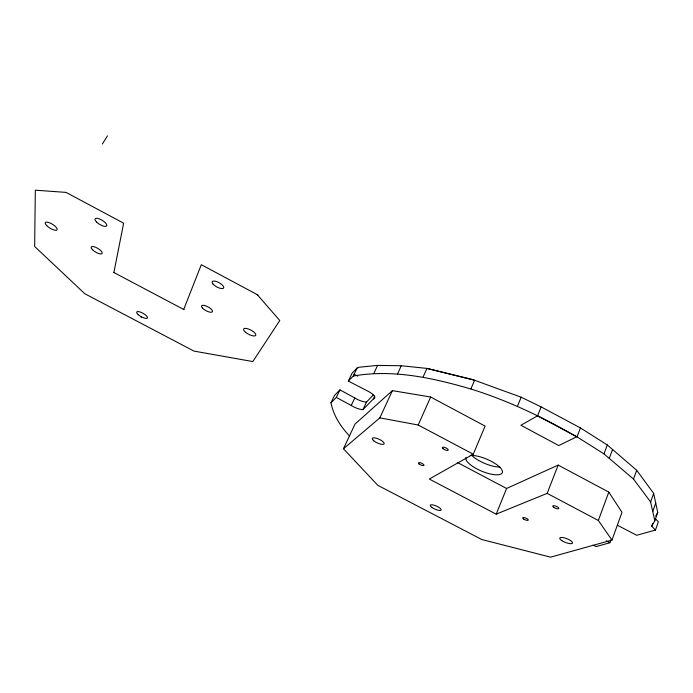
<?xml version="1.0" encoding="UTF-8"?>
<svg xmlns="http://www.w3.org/2000/svg" width="693" height="693" viewBox="0 0 693 693"><rect width="100%" height="100%" fill="white"/><g stroke="black" fill="none" stroke-linecap="round" stroke-linejoin="round"><path stroke-width="1.04" d="M113.886 272.522L123.631 223.181L66.078 192.403L35.334 190.185L34.65 246.465L84.789 293.728L193.962 351.091L252.824 361.564L279.773 320.538L257.302 294.655M141.225 317.585L141.407 316.926M617.42 525.242L636.72 535.282L655.483 530.058L658.35 521.803L655.387 518.667M655.483 530.058L651.749 526.16L652.719 523.406M651.749 526.16L654.807 520.824L657.735 512.448L653.655 493.381L636.694 470.287L607.311 444.967L580.457 427.936L541.138 406.912L521.179 397.21L472.704 379.573L426.957 368.407L401.299 365.748L377.607 365.402L358.705 367.273L357.068 368.07L352.079 373.215L348.336 381.063L368.191 391.32A9.598 3.335 25.1 0 1 373.354 398.943L362.941 409.624A10.516 3.543 25.2 0 1 351.238 405.457L336.322 397.418L330.977 402.789C333.48 415.523 340.696 426.793 349.618 436.036M652.754 511.573L655.734 503.075M654.807 520.824L650.623 501.992L653.655 493.381M592.732 545.157L596.292 546.534L609.892 542.749L610.931 539.864M650.623 501.992L633.523 479.088L636.694 470.287M611.962 540.09L621.993 512.318L608.8 492.108L558.177 465.09L506.592 488.478L496.197 514.163L429.296 479.045L473.258 454.201L485.1 426.091L430.656 397.028L392.385 390.644L354.989 424.133L343.459 448.752L377.806 485.325L481.67 539.483L550.554 557.155L611.962 540.09L598.345 520.495L547.158 493.364L496.197 514.163M598.345 520.495L608.8 492.108M609.268 458.394L612.577 449.506M633.523 479.088L603.967 453.872L607.311 444.967M603.967 453.872L577.009 436.85L580.457 427.936M547.158 493.364L558.177 465.09M183.697 309.459L201.308 264.717L257.891 294.975M348.336 381.063L353.274 376.03C392.862 369.031 432.891 377.936 470.85 388.981C508.021 400.545 543.026 417.316 576.637 436.824L558.783 445.564L520.902 425.277L537.551 415.8L541.138 406.912M517.524 406.072L521.179 397.21M470.85 388.981L474.61 380.266L426.957 368.407L423.128 376.897M343.459 448.752L379.851 417.87L418.191 425.008L430.656 397.028M379.851 417.87L392.385 390.644M397.453 374.081L401.299 365.748M373.354 398.943L374.714 396.015M362.941 409.624L366.484 402.061L373.232 395.036M373.778 373.553L377.607 365.402M351.238 405.457L354.807 397.921A10.482 3.604 25.2 0 0 366.484 402.061M353.274 376.03L357.068 368.07M330.977 402.789L334.537 395.382L339.925 389.89L354.807 397.921M336.322 397.418L339.925 389.89M655.673 516.077L657.735 512.448M102.399 143.988L107.45 135.845M353.967 374.194L357.735 376.143M113.574 272.358L184.087 309.667M457.389 462.491L506.592 488.478M418.191 425.008L473.258 454.201M537.551 415.8L577.009 436.85M606.228 540.774L609.892 542.749M499.939 467.091A19.664 6.627 22.7 0 1 471.448 455.11M470.244 455.44A19.725 6.514 22.8 0 1 499.956 467.403A19.725 6.514 22.8 0 1 487.777 473.319A19.725 6.514 22.8 0 1 465.887 457.553M431.808 507.397A6.003 1.707 23.6 0 0 441.06 510.204A6.003 1.707 23.6 0 0 434.208 505.249A6.003 1.707 23.6 0 0 431.808 507.397M373.761 440.774A6.514 2.062 24.7 0 0 383.913 444.118A6.514 2.062 24.7 0 0 377.061 438.426A6.514 2.062 24.7 0 0 373.761 440.774M561.867 540.635A6.835 2.01 21.5 0 0 572.427 543.251A6.835 2.01 21.5 0 0 564.223 537.829A6.835 2.01 21.5 0 0 561.867 540.635M523.631 519.04A3.049 0.918 22.1 0 0 528.274 520.148A3.049 0.918 22.1 0 0 524.506 517.68A3.049 0.918 22.1 0 0 523.631 519.04M419.04 463.912A3.041 0.953 23.9 0 0 423.83 465.488A3.041 0.953 23.9 0 0 420.72 462.898A3.041 0.953 23.9 0 0 419.04 463.912M442.94 448.622A3.231 1.074 23.5 0 0 448.068 450.268A3.231 1.074 23.5 0 0 444.828 447.479A3.231 1.074 23.5 0 0 442.94 448.622M553.742 507.363A3.257 1.031 21.5 0 0 558.757 508.515A3.257 1.031 21.5 0 0 554.807 505.864A3.257 1.031 21.5 0 0 553.742 507.363M138.219 314.691A6.176 1.958 29.1 0 0 147.358 318.113A6.176 1.958 29.1 0 0 140.584 312.145A6.176 1.958 29.1 0 0 138.219 314.691M46.812 225.71A6.913 2.304 31.5 0 0 56.956 229.963A6.913 2.304 31.5 0 0 49.801 222.886A6.913 2.304 31.5 0 0 46.812 225.71M245.643 332.337A6.826 2.382 27.6 0 0 255.743 335.377A6.826 2.382 27.6 0 0 247.791 328.794A6.826 2.382 27.6 0 0 245.643 332.337M202.521 308.125A6.176 2.148 28.5 0 0 212.041 312.101A6.176 2.148 28.5 0 0 206.471 306.15A6.176 2.148 28.5 0 0 202.521 308.125M92.498 249.74A6.367 2.157 30.7 0 0 101.992 253.69A6.367 2.157 30.7 0 0 95.591 247.262A6.367 2.157 30.7 0 0 92.498 249.74M213.123 284.182A6.558 2.425 28.7 0 0 223.241 288.375A6.558 2.425 28.7 0 0 217.411 281.878A6.558 2.425 28.7 0 0 213.123 284.182M96.44 221.916A6.783 2.425 31.2 0 0 106.523 226.065A6.783 2.425 31.2 0 0 99.757 219.04A6.783 2.425 31.2 0 0 96.44 221.916"/></g></svg>
